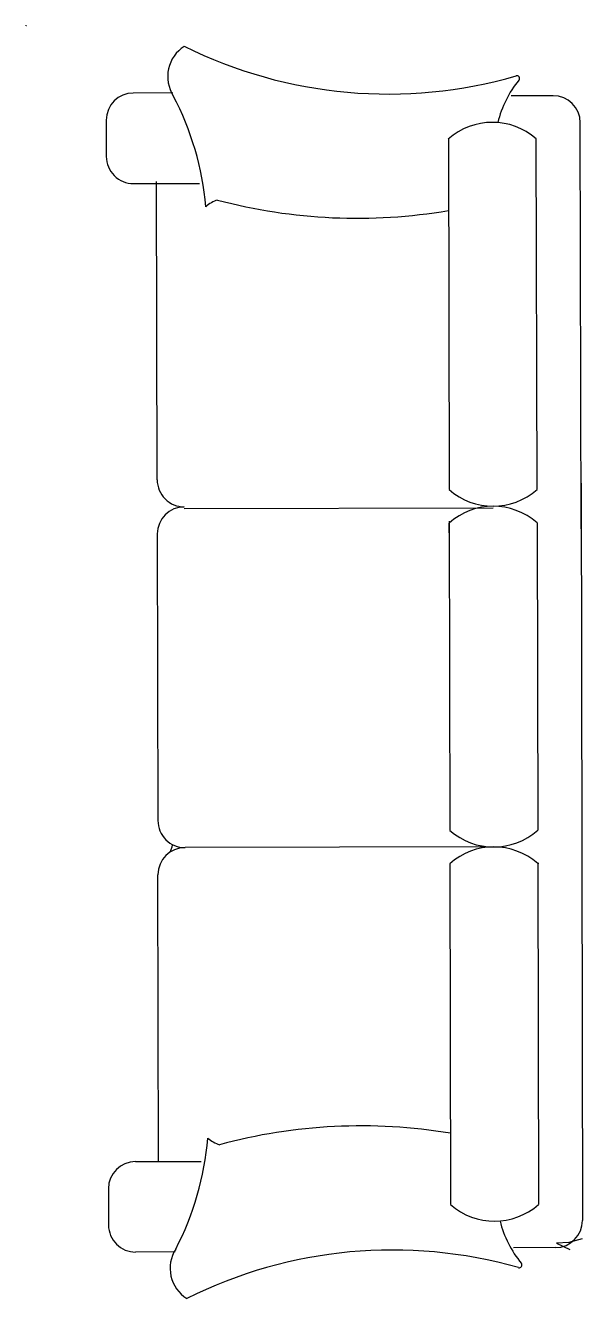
# Model space of a CAD drawing. Extents: x 5483 to 6421, y 14823 to 16968.
import ezdxf

# ---------------------------------------------------------------- set-up
doc = ezdxf.new("R2010")
doc.units = 0
doc.header["$LTSCALE"] = 1000
doc.header["$MEASUREMENT"] = 0
doc.linetypes.add('HIDDEN', pattern=[0.375, 0.25, -0.125])
doc.layers.get('0').update_dxf_attribs({"linetype": 'CONTINUOUS'})
doc.layers.add('142', color=142, linetype='CONTINUOUS')
doc.layers.add('4', color=4, linetype='CONTINUOUS')
doc.styles.add('DIM_FONT', font='SIMPLEX', dxfattribs={"width": 0.8})

msp = doc.modelspace()

# ---------------------------------------------------------------- linework, layer by layer
at = {"color": 4}
for p, q in [((5619, 16808.2), (5619.1, 16747)), ((5622.7, 15008.2), (5622.8, 14946.9))]:
    msp.add_line(p, q, dxfattribs=at)
at = {"layer": '142', "linetype": 'HIDDEN', "ltscale": 0.5}
msp.add_arc((4887, 15876.8), 892.2, 340.2548, 341.0861, dxfattribs=at)
at = {"layer": '4'}
for p, q in [((5731, 16854.1), (5664.5, 16853.9)), ((6371.3, 16849.3), (6300.6, 16849.1)), ((6418.4, 16119.8), (6417, 16803.8)), ((6194.9, 16776.2), (6196.1, 16185.8)), ((6344.2, 16186.1), (6343, 16776.5)), ((5664.8, 16701.4), (5775.7, 16701.7)), ((5704.7, 16202.3), (5703.7, 16704.8)), ((6196.1, 16202.2), (6196.1, 16185.8)), ((6418.3, 16196.5), (6420.8, 14954.7)), ((5750.4, 16153.8), (6270.2, 16154.9)), ((6196.2, 16132.5), (6197.3, 15611.8)), ((6196.3, 16113.2), (6196.2, 16129.5)), ((6344.3, 16129.8), (6345.4, 15612.1)), ((5704.9, 16111.1), (5705.9, 15628.2)), ((6271.4, 15583.8), (5751.6, 15582.7)), ((6197.4, 15555.7), (6198.6, 14981.3)), ((6345.5, 15556), (6346.7, 14981.6)), ((5707, 15054.2), (5706.1, 15537)), ((5668.2, 15053.9), (5779, 15054.1)), ((6375.3, 14909), (6304.6, 14908.8)), ((6397.7, 14917.7), (6376.9, 14916.6)), ((6376.9, 14916.6), (6399.6, 14905.9)), ((6420.4, 14923.6), (6397.7, 14917.7)), ((5735, 14901.6), (5668.5, 14901.4))]:
    msp.add_line(p, q, dxfattribs=at)
for centre, radius, start, end in [((5782.7, 16881.7), 60.3, 122.5627, 212.6014), ((6093.5, 17625.5), 773.3, 243.6529, 286.1781), ((6310.2, 16878.5), 4.56, 320.9411, 106.1781), ((6456, 16760.2), 183.2, 140.9411, 166.1225), ((5664.6, 16808.3), 45.6, 90.117, 180.117), ((5295.1, 16619.7), 493.4, 4.9662, 27.7238), ((6371.4, 16803.7), 45.6, 0.117, 90.117), ((6269.1, 16693), 111.5, 48.5027, 131.7313), ((5664.7, 16747), 45.6, 180.117, 270.117), ((5825.1, 16617.9), 58.8, 108.6485, 130.8123), ((6041.4, 17557), 914.1, 255.0996, 279.6845), ((5750.3, 16202.4), 45.6, 180.117, 270.117), ((6270, 16269.3), 111.5, 228.5027, 311.7313), ((5750.5, 16111.2), 45.6, 90.117, 180.117), ((6270.5, 16046.3), 111.5, 48.5027, 131.7313), ((5751.5, 15628.3), 45.6, 180.117, 270.117), ((6271.2, 15695.3), 111.5, 228.5027, 311.7313), ((5751.7, 15537.1), 45.6, 90.117, 180.117), ((6271.6, 15472.4), 111.5, 48.5027, 131.7313), ((6048.3, 14199.9), 914.1, 80.5495, 105.1344), ((5298.2, 15134.1), 493.4, 332.5102, 355.2678), ((5828.2, 15138.1), 58.8, 229.4217, 251.5855), ((5668.3, 15008.3), 45.6, 90.117, 180.117), ((6272.5, 15064.9), 111.5, 228.5027, 311.7313), ((6272.5, 15064.9), 111.5, 228.5027, 311.7313), ((6459.6, 14998.4), 183.2, 194.1115, 219.2929), ((6375.2, 14954.6), 45.6, 270.117, 0.117), ((5668.4, 14947), 45.6, 180.117, 270.117), ((5786.8, 14874.1), 60.3, 147.6326, 237.6713), ((6100.6, 14131.6), 773.3, 74.0559, 116.5811), ((6314.3, 14879.5), 4.56, 254.0559, 39.2929)]:
    msp.add_arc(centre, radius, start, end, dxfattribs=at)

# ---------------------------------------------------------------- texts
at = {"style": 'DIM_FONT', "width": 0.8, "flags": 9}
for tag, s in [('YSIZE', '2000'), ('XSIZE', '500')]:
    msp.add_attdef(tag, (5483, 16967.2), s, height=0.5, dxfattribs=at)
at = {"color": 4, "style": 'DIM_FONT', "width": 0.8, "flags": 9}
for tag, s in [('YSIZE', '2000'), ('XSIZE', '500')]:
    msp.add_attdef(tag, (6345.5, 15556), s, height=0.5, dxfattribs=at)

doc.saveas('drawing.dxf')
